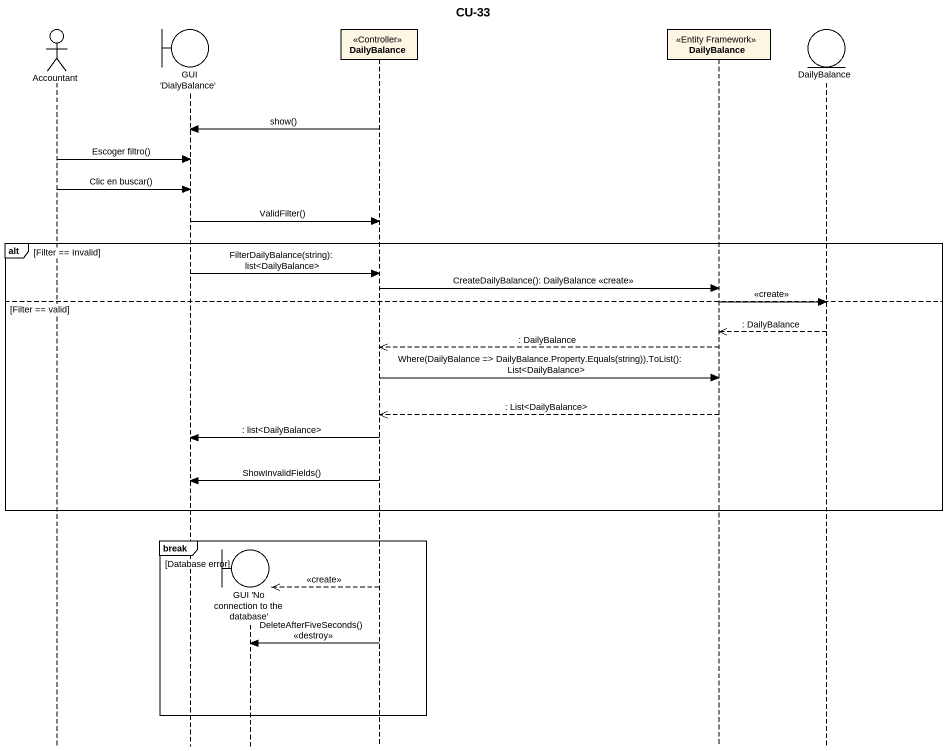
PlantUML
@startuml
title CU-33
hide footbox
actor Accountant
boundary "GUI 'DialyBalance'" as GUI_DialyBalance
boundary "GUI 'No connection to the database'" as GUI_No_connection_to_the
participant DailyBalance <<Controller>>
participant "DailyBalance" as DailyBalance_2 <<Entity Framework>>
entity "DailyBalance" as DailyBalance_3

DailyBalance -> GUI_DialyBalance : show()
Accountant -> GUI_DialyBalance : Escoger filtro()
Accountant -> GUI_DialyBalance : Clic en buscar()
GUI_DialyBalance -> DailyBalance : ValidFilter()
alt Filter == Invalid
  GUI_DialyBalance -> DailyBalance : FilterDailyBalance(string): list<DailyBalance>
  DailyBalance -> DailyBalance_2 : CreateDailyBalance(): DailyBalance <<create>>
else Filter == valid
  DailyBalance_2 -> DailyBalance_3 : <<create>>
  DailyBalance_3 -->> DailyBalance_2 : : DailyBalance
  DailyBalance_2 -->> DailyBalance : : DailyBalance
  DailyBalance -> DailyBalance_2 : Where(DailyBalance => DailyBalance.Property.Equals(string)).ToList(): List<DailyBalance>
  DailyBalance_2 -->> DailyBalance : : List<DailyBalance>
  DailyBalance -> GUI_DialyBalance : : list<DailyBalance>
  DailyBalance -> GUI_DialyBalance : ShowInvalidFields()
end
break Database error
  DailyBalance -->> GUI_No_connection_to_the ** : <<create>>
  DailyBalance -> GUI_No_connection_to_the : DeleteAfterFiveSeconds() <<destroy>>
end
@enduml
